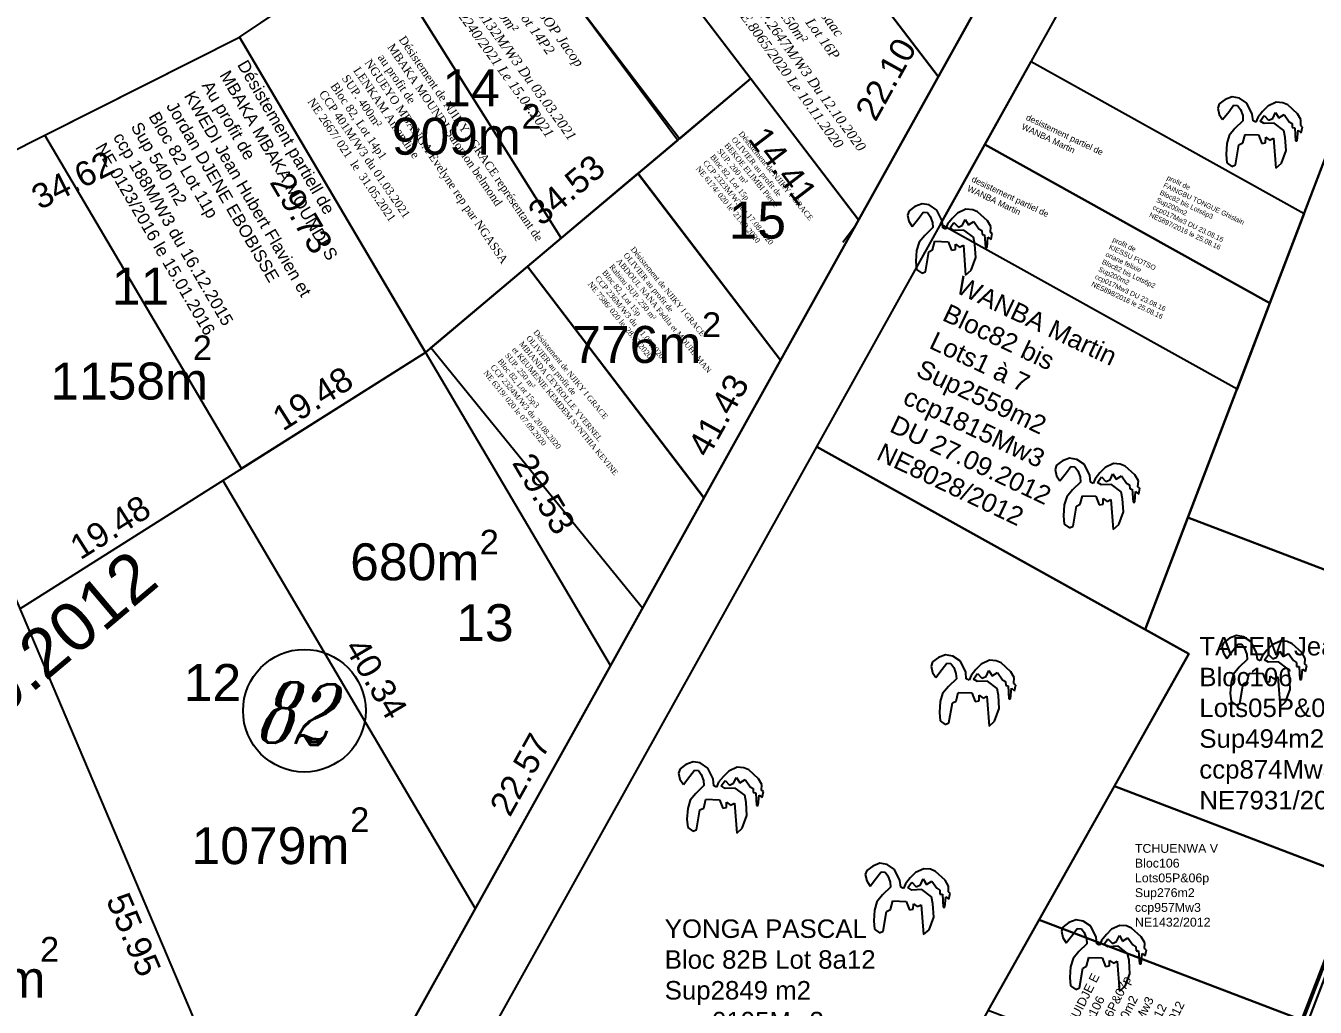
# Model space of a CAD drawing. Header units: millimetres. Extents: x 590121 to 927379, y 438565 to 1441738.
# Drawn here: x 925171.2 to 925275.9, y 1440587.4 to 1440667.1 of the extents above; entities that cross this region are included whole.
import ezdxf

# ---------------------------------------------------------------- set-up
doc = ezdxf.new("R2010")
doc.units = ezdxf.units.MM
doc.header["$LTSCALE"] = 10
for name, color, linetype in [('ECHANGEUR_PONT', 7, 'Continuous'), ('end maj 26 02 2021', 30, 'Continuous'), ('MAJ AVRIL 2021', 7, 'Continuous')]:
    doc.layers.add(name, color=color, linetype=linetype)
doc.styles.add('FONT2', font='romant.shx', dxfattribs={"width": 0.7, "oblique": 18, "height": 3})
doc.styles.get("Standard").update_dxf_attribs({"font": 'arial.ttf'})
doc.styles.add('Times 1.0', font='times.ttf', dxfattribs={"width": 0.99, "height": 1})

msp = doc.modelspace()

# ---------------------------------------------------------------- linework, layer by layer
at = {"color": 5, "flags": 128}
msp.add_lwpolyline([(925240.47, 1440682.18), (925249.53, 1440670.68), (925245.25, 1440662.99), (925234.35, 1440677.29)], close=True, dxfattribs=at)
at = {"layer": 'ECHANGEUR_PONT', "color": 150, "linetype": 'ByBlock', "lineweight": -3, "ltscale": 0.0014, "flags": 128}
msp.add_lwpolyline([(925199.68, 1440673.7), (925214.63, 1440649.86), (925203.63, 1440640.59), (925188.51, 1440666.2)], close=True, dxfattribs=at)
at = {"layer": 'end maj 26 02 2021', "color": 7, "linetype": 'ByBlock', "lineweight": 25}
for p, q in [((925156.86, 1440504.15), (925286.84, 1440737.72)), ((925286.84, 1440737.72), (925184.32, 1440553.49)), ((925328.59, 1440725.96), (925246.13, 1440509.93)), ((925214.27, 1440683.52), (925238.78, 1440651.37)), ((925218.64, 1440615.17), (925188.51, 1440666.2)), ((925203.63, 1440640.59), (925230.04, 1440662.83)), ((925268.55, 1440661.13), (925268.08, 1440660.77)), ((925269.13, 1440661.35), (925268.55, 1440661.13)), ((925269.72, 1440661.25), (925269.13, 1440661.35)), ((925270.33, 1440660.83), (925269.72, 1440661.25)), ((925272.69, 1440660.91), (925272.02, 1440660.59)), ((925273.24, 1440660.86), (925272.69, 1440660.91)), ((925268.08, 1440660.77), (925267.95, 1440660.43)), ((925267.95, 1440660.43), (925268.06, 1440659.92)), ((925268.06, 1440659.92), (925268.34, 1440659.5)), ((925268.34, 1440659.5), (925268.87, 1440660.17)), ((925268.87, 1440660.17), (925269.23, 1440660.66)), ((925269.23, 1440660.66), (925269.56, 1440660.64)), ((925269.56, 1440660.64), (925269.79, 1440660.32)), ((925269.79, 1440660.32), (925269.98, 1440659.82)), ((925269.98, 1440659.82), (925270, 1440659.41)), ((925270.76, 1440659.95), (925270.33, 1440660.83)), ((925270.82, 1440659.4), (925270.76, 1440659.95)), ((925271.59, 1440660.16), (925271.2, 1440659.68)), ((925271.4, 1440659.38), (925271.72, 1440659.82)), ((925272.02, 1440660.59), (925271.59, 1440660.16)), ((925271.72, 1440659.82), (925272.09, 1440659.45)), ((925272.42, 1440659.6), (925272.65, 1440660.07)), ((925272.65, 1440660.07), (925272.91, 1440659.63)), ((925272.91, 1440659.63), (925273.34, 1440659.9)), ((925273.64, 1440660.69), (925273.24, 1440660.86)), ((925273.34, 1440659.9), (925273.75, 1440659.31)), ((925274.43, 1440659.97), (925273.64, 1440660.69)), ((925274.71, 1440659.5), (925274.43, 1440659.97)), ((925269.35, 1440658.77), (925268.89, 1440658.22)), ((925270, 1440659.41), (925269.35, 1440658.77)), ((925271.04, 1440659.29), (925270.82, 1440659.4)), ((925271.2, 1440659.68), (925271.04, 1440659.29)), ((925271.72, 1440659.18), (925271.4, 1440659.38)), ((925272.54, 1440659.2), (925271.72, 1440659.18)), ((925272.09, 1440659.45), (925272.42, 1440659.6)), ((925273.32, 1440658.62), (925272.54, 1440659.2)), ((925273.75, 1440659.31), (925273.99, 1440659.17)), ((925273.99, 1440659.17), (925274.01, 1440658.85)), ((925274.01, 1440658.85), (925274.21, 1440658.83)), ((925274.21, 1440658.83), (925274.28, 1440657.78)), ((925274.69, 1440659.02), (925274.71, 1440659.5)), ((925274.84, 1440658.92), (925274.69, 1440659.02)), ((925274.74, 1440658.43), (925274.84, 1440658.92)), ((925268.89, 1440658.22), (925268.69, 1440657.55)), ((925269.99, 1440657.6), (925270.17, 1440658.3)), ((925270.17, 1440658.3), (925271.26, 1440658.26)), ((925271.26, 1440658.26), (925271.54, 1440657.57)), ((925271.84, 1440657.62), (925271.85, 1440658.06)), ((925271.85, 1440658.06), (925272.17, 1440657.83)), ((925272.17, 1440657.83), (925272.48, 1440657.99)), ((925272.48, 1440657.99), (925272.67, 1440655.56)), ((925273.43, 1440658.05), (925273.32, 1440658.62)), ((925273.5, 1440656.98), (925273.43, 1440658.05)), ((925274.28, 1440657.78), (925274.41, 1440657.78)), ((925274.41, 1440657.78), (925274.49, 1440658.63)), ((925274.49, 1440658.63), (925274.74, 1440658.43)), ((925268.69, 1440657.55), (925268.63, 1440656.67)), ((925268.63, 1440656.67), (925268.69, 1440656)), ((925269.41, 1440655.83), (925269.68, 1440657.44)), ((925269.68, 1440657.44), (925269.99, 1440657.6)), ((925271.54, 1440657.57), (925271.84, 1440657.62)), ((925273.12, 1440655.95), (925273.5, 1440656.98)), ((925268.69, 1440656), (925269.11, 1440655.7)), ((925269.11, 1440655.7), (925269.41, 1440655.83)), ((925272.67, 1440655.56), (925273.12, 1440655.95)), ((925243.95, 1440652.67), (925243.36, 1440652.45)), ((925244.53, 1440652.57), (925243.95, 1440652.67)), ((925245.15, 1440652.15), (925244.53, 1440652.57)), ((925242.89, 1440652.09), (925242.77, 1440651.75)), ((925242.77, 1440651.75), (925242.88, 1440651.24)), ((925243.36, 1440652.45), (925242.89, 1440652.09)), ((925243.15, 1440650.82), (925243.68, 1440651.49)), ((925243.68, 1440651.49), (925244.04, 1440651.98)), ((925244.04, 1440651.98), (925244.38, 1440651.96)), ((925244.38, 1440651.96), (925244.61, 1440651.64)), ((925244.61, 1440651.64), (925244.79, 1440651.14)), ((925245.58, 1440651.27), (925245.15, 1440652.15)), ((925246.4, 1440651.48), (925246.02, 1440651)), ((925246.83, 1440651.91), (925246.4, 1440651.48)), ((925247.5, 1440652.23), (925246.83, 1440651.91)), ((925248.06, 1440652.18), (925247.5, 1440652.23)), ((925248.45, 1440652.01), (925248.06, 1440652.18)), ((925249.25, 1440651.29), (925248.45, 1440652.01)), ((925157.59, 1440650.62), (925192.55, 1440568.28)), ((925238.45, 1440650.77), (925237.5, 1440649.53)), ((925242.88, 1440651.24), (925243.15, 1440650.82)), ((925244.82, 1440650.73), (925244.17, 1440650.09)), ((925244.79, 1440651.14), (925244.82, 1440650.73)), ((925245.63, 1440650.72), (925245.58, 1440651.27)), ((925245.85, 1440650.61), (925245.63, 1440650.72)), ((925246.02, 1440651), (925245.85, 1440650.61)), ((925246.22, 1440650.7), (925246.53, 1440651.14)), ((925246.53, 1440650.5), (925246.22, 1440650.7)), ((925246.53, 1440651.14), (925246.9, 1440650.77)), ((925247.35, 1440650.52), (925246.53, 1440650.5)), ((925246.9, 1440650.77), (925247.23, 1440650.92)), ((925247.23, 1440650.92), (925247.46, 1440651.39)), ((925248.13, 1440649.94), (925247.35, 1440650.52)), ((925247.46, 1440651.39), (925247.72, 1440650.95)), ((925247.72, 1440650.95), (925248.15, 1440651.22)), ((925248.15, 1440651.22), (925248.56, 1440650.63)), ((925248.56, 1440650.63), (925248.8, 1440650.49)), ((925248.8, 1440650.49), (925248.83, 1440650.17)), ((925249.52, 1440650.82), (925249.25, 1440651.29)), ((925249.5, 1440650.34), (925249.52, 1440650.82)), ((925243.7, 1440649.54), (925243.5, 1440648.87)), ((925244.17, 1440650.09), (925243.7, 1440649.54)), ((925244.8, 1440648.92), (925244.98, 1440649.62)), ((925244.98, 1440649.62), (925246.07, 1440649.58)), ((925246.07, 1440649.58), (925246.35, 1440648.89)), ((925246.66, 1440648.94), (925246.67, 1440649.38)), ((925246.67, 1440649.38), (925246.99, 1440649.15)), ((925248.24, 1440649.37), (925248.13, 1440649.94)), ((925248.31, 1440648.3), (925248.24, 1440649.37)), ((925248.83, 1440650.17), (925249.02, 1440650.15)), ((925249.02, 1440650.15), (925249.09, 1440649.1)), ((925249.22, 1440649.1), (925249.3, 1440649.95)), ((925249.3, 1440649.95), (925249.55, 1440649.75)), ((925249.65, 1440650.24), (925249.5, 1440650.34)), ((925249.55, 1440649.75), (925249.65, 1440650.24)), ((925243.5, 1440648.87), (925243.44, 1440647.99)), ((925244.22, 1440647.15), (925244.5, 1440648.76)), ((925244.5, 1440648.76), (925244.8, 1440648.92)), ((925246.35, 1440648.89), (925246.66, 1440648.94)), ((925246.99, 1440649.15), (925247.3, 1440649.31)), ((925247.3, 1440649.31), (925247.48, 1440646.88)), ((925247.93, 1440647.27), (925248.31, 1440648.3)), ((925249.09, 1440649.1), (925249.22, 1440649.1)), ((925243.44, 1440647.99), (925243.5, 1440647.32)), ((925243.5, 1440647.32), (925243.92, 1440647.02)), ((925247.48, 1440646.88), (925247.93, 1440647.27)), ((925243.92, 1440647.02), (925244.22, 1440647.15)), ((925170.68, 1440619.78), (925203.63, 1440640.59)), ((925255.35, 1440631.79), (925254.87, 1440631.43)), ((925255.93, 1440632.01), (925255.35, 1440631.79)), ((925256.52, 1440631.91), (925255.93, 1440632.01)), ((925257.13, 1440631.49), (925256.52, 1440631.91)), ((925259.49, 1440631.57), (925258.82, 1440631.25)), ((925260.04, 1440631.52), (925259.49, 1440631.57)), ((925254.87, 1440631.43), (925254.75, 1440631.09)), ((925254.75, 1440631.09), (925254.86, 1440630.58)), ((925254.86, 1440630.58), (925255.14, 1440630.16)), ((925255.14, 1440630.16), (925255.67, 1440630.83)), ((925255.67, 1440630.83), (925256.03, 1440631.32)), ((925256.03, 1440631.32), (925256.36, 1440631.3)), ((925256.36, 1440631.3), (925256.59, 1440630.98)), ((925256.59, 1440630.98), (925256.78, 1440630.48)), ((925257.56, 1440630.61), (925257.13, 1440631.49)), ((925257.62, 1440630.06), (925257.56, 1440630.61)), ((925258.39, 1440630.82), (925258, 1440630.34)), ((925258.82, 1440631.25), (925258.39, 1440630.82)), ((925259.21, 1440630.26), (925259.45, 1440630.73)), ((925259.45, 1440630.73), (925259.71, 1440630.29)), ((925259.71, 1440630.29), (925260.14, 1440630.56)), ((925260.44, 1440631.35), (925260.04, 1440631.52)), ((925260.14, 1440630.56), (925260.55, 1440629.97)), ((925261.23, 1440630.64), (925260.44, 1440631.35)), ((925261.51, 1440630.16), (925261.23, 1440630.64)), ((925187.16, 1440630.19), (925207.66, 1440595.45)), ((925256.8, 1440630.07), (925256.15, 1440629.44)), ((925256.78, 1440630.48), (925256.8, 1440630.07)), ((925257.84, 1440629.95), (925257.62, 1440630.06)), ((925258, 1440630.34), (925257.84, 1440629.95)), ((925258.2, 1440630.04), (925258.52, 1440630.48)), ((925258.52, 1440629.84), (925258.2, 1440630.04)), ((925258.52, 1440630.48), (925258.88, 1440630.11)), ((925259.34, 1440629.86), (925258.52, 1440629.84)), ((925258.88, 1440630.11), (925259.21, 1440630.26)), ((925260.12, 1440629.28), (925259.34, 1440629.86)), ((925260.55, 1440629.97), (925260.79, 1440629.83)), ((925260.79, 1440629.83), (925260.81, 1440629.51)), ((925260.81, 1440629.51), (925261.01, 1440629.49)), ((925261.01, 1440629.49), (925261.08, 1440628.44)), ((925261.48, 1440629.68), (925261.51, 1440630.16)), ((925261.64, 1440629.58), (925261.48, 1440629.68)), ((925261.54, 1440629.09), (925261.64, 1440629.58)), ((925255.69, 1440628.88), (925255.49, 1440628.21)), ((925256.15, 1440629.44), (925255.69, 1440628.88)), ((925256.79, 1440628.26), (925256.97, 1440628.96)), ((925256.97, 1440628.96), (925258.06, 1440628.92)), ((925258.06, 1440628.92), (925258.33, 1440628.23)), ((925258.64, 1440628.28), (925258.65, 1440628.72)), ((925258.65, 1440628.72), (925258.97, 1440628.49)), ((925258.97, 1440628.49), (925259.28, 1440628.65)), ((925259.28, 1440628.65), (925259.47, 1440626.22)), ((925260.23, 1440628.71), (925260.12, 1440629.28)), ((925260.29, 1440627.64), (925260.23, 1440628.71)), ((925261.08, 1440628.44), (925261.21, 1440628.44)), ((925261.21, 1440628.44), (925261.29, 1440629.29)), ((925261.29, 1440629.29), (925261.54, 1440629.09)), ((925255.49, 1440628.21), (925255.42, 1440627.33)), ((925256.21, 1440626.49), (925256.48, 1440628.1)), ((925256.48, 1440628.1), (925256.79, 1440628.26)), ((925258.33, 1440628.23), (925258.64, 1440628.28)), ((925259.92, 1440626.62), (925260.29, 1440627.64)), ((925255.42, 1440627.33), (925255.49, 1440626.66)), ((925255.49, 1440626.66), (925255.91, 1440626.36)), ((925255.91, 1440626.36), (925256.21, 1440626.49)), ((925259.47, 1440626.22), (925259.92, 1440626.62)), ((925268.42, 1440617.02), (925268.3, 1440616.68)), ((925268.9, 1440617.38), (925268.42, 1440617.02)), ((925269.48, 1440617.6), (925268.9, 1440617.38)), ((925269.22, 1440616.42), (925269.58, 1440616.91)), ((925270.06, 1440617.5), (925269.48, 1440617.6)), ((925269.58, 1440616.91), (925269.91, 1440616.89)), ((925269.91, 1440616.89), (925270.14, 1440616.57)), ((925270.68, 1440617.09), (925270.06, 1440617.5)), ((925271.11, 1440616.2), (925270.68, 1440617.09)), ((925273.04, 1440617.16), (925272.37, 1440616.84)), ((925273.59, 1440617.11), (925273.04, 1440617.16)), ((925273.99, 1440616.94), (925273.59, 1440617.11)), ((925274.78, 1440616.23), (925273.99, 1440616.94)), ((925245.86, 1440616.04), (925245.27, 1440615.82)), ((925246.44, 1440615.94), (925245.86, 1440616.04)), ((925247.06, 1440615.52), (925246.44, 1440615.94)), ((925268.3, 1440616.68), (925268.41, 1440616.17)), ((925268.41, 1440616.17), (925268.69, 1440615.75)), ((925268.69, 1440615.75), (925269.22, 1440616.42)), ((925270.14, 1440616.57), (925270.33, 1440616.07)), ((925270.33, 1440616.07), (925270.35, 1440615.66)), ((925271.17, 1440615.65), (925271.11, 1440616.2)), ((925271.55, 1440615.93), (925271.39, 1440615.54)), ((925271.94, 1440616.41), (925271.55, 1440615.93)), ((925271.75, 1440615.63), (925272.07, 1440616.07)), ((925272.37, 1440616.84), (925271.94, 1440616.41)), ((925272.07, 1440616.07), (925272.43, 1440615.7)), ((925272.43, 1440615.7), (925272.76, 1440615.85)), ((925272.76, 1440615.85), (925273, 1440616.33)), ((925273, 1440616.33), (925273.26, 1440615.89)), ((925273.26, 1440615.89), (925273.69, 1440616.15)), ((925273.69, 1440616.15), (925274.1, 1440615.57)), ((925275.06, 1440615.75), (925274.78, 1440616.23)), ((925244.8, 1440615.46), (925244.68, 1440615.12)), ((925244.68, 1440615.12), (925244.79, 1440614.61)), ((925245.27, 1440615.82), (925244.8, 1440615.46)), ((925245.06, 1440614.19), (925245.59, 1440614.86)), ((925245.59, 1440614.86), (925245.96, 1440615.35)), ((925245.96, 1440615.35), (925246.29, 1440615.33)), ((925246.29, 1440615.33), (925246.52, 1440615.01)), ((925246.52, 1440615.01), (925246.7, 1440614.51)), ((925247.49, 1440614.64), (925247.06, 1440615.52)), ((925248.31, 1440614.85), (925247.93, 1440614.37)), ((925248.74, 1440615.28), (925248.31, 1440614.85)), ((925249.42, 1440615.6), (925248.74, 1440615.28)), ((925249.97, 1440615.55), (925249.42, 1440615.6)), ((925250.36, 1440615.38), (925249.97, 1440615.55)), ((925251.16, 1440614.66), (925250.36, 1440615.38)), ((925269.7, 1440615.03), (925269.24, 1440614.48)), ((925270.35, 1440615.66), (925269.7, 1440615.03)), ((925271.39, 1440615.54), (925271.17, 1440615.65)), ((925272.07, 1440615.43), (925271.75, 1440615.63)), ((925272.89, 1440615.46), (925272.07, 1440615.43)), ((925273.67, 1440614.87), (925272.89, 1440615.46)), ((925273.78, 1440614.3), (925273.67, 1440614.87)), ((925274.1, 1440615.57), (925274.34, 1440615.42)), ((925274.34, 1440615.42), (925274.36, 1440615.1)), ((925274.36, 1440615.1), (925274.56, 1440615.08)), ((925274.56, 1440615.08), (925274.63, 1440614.03)), ((925274.76, 1440614.03), (925274.84, 1440614.88)), ((925274.84, 1440614.88), (925275.09, 1440614.68)), ((925275.03, 1440615.27), (925275.06, 1440615.75)), ((925275.19, 1440615.17), (925275.03, 1440615.27)), ((925275.09, 1440614.68), (925275.19, 1440615.17)), ((925244.79, 1440614.61), (925245.06, 1440614.19)), ((925246.73, 1440614.1), (925246.08, 1440613.46)), ((925246.7, 1440614.51), (925246.73, 1440614.1)), ((925247.54, 1440614.09), (925247.49, 1440614.64)), ((925247.76, 1440613.98), (925247.54, 1440614.09)), ((925247.93, 1440614.37), (925247.76, 1440613.98)), ((925248.13, 1440614.07), (925248.45, 1440614.51)), ((925248.45, 1440613.87), (925248.13, 1440614.07)), ((925248.45, 1440614.51), (925248.81, 1440614.14)), ((925249.26, 1440613.89), (925248.45, 1440613.87)), ((925248.81, 1440614.14), (925249.14, 1440614.29)), ((925249.14, 1440614.29), (925249.37, 1440614.76)), ((925250.04, 1440613.31), (925249.26, 1440613.89)), ((925249.37, 1440614.76), (925249.64, 1440614.32)), ((925249.64, 1440614.32), (925250.07, 1440614.59)), ((925250.07, 1440614.59), (925250.47, 1440614)), ((925250.47, 1440614), (925250.72, 1440613.86)), ((925250.72, 1440613.86), (925250.74, 1440613.54)), ((925251.43, 1440614.19), (925251.16, 1440614.66)), ((925251.41, 1440613.71), (925251.43, 1440614.19)), ((925269.04, 1440613.8), (925268.97, 1440612.92)), ((925269.24, 1440614.48), (925269.04, 1440613.8)), ((925270.03, 1440613.69), (925270.34, 1440613.85)), ((925270.34, 1440613.85), (925270.52, 1440614.55)), ((925270.52, 1440614.55), (925271.61, 1440614.51)), ((925271.61, 1440614.51), (925271.88, 1440613.83)), ((925271.88, 1440613.83), (925272.19, 1440613.87)), ((925272.19, 1440613.87), (925272.2, 1440614.31)), ((925272.2, 1440614.31), (925272.52, 1440614.08)), ((925272.52, 1440614.08), (925272.83, 1440614.24)), ((925272.83, 1440614.24), (925273.02, 1440611.81)), ((925273.84, 1440613.23), (925273.78, 1440614.3)), ((925274.63, 1440614.03), (925274.76, 1440614.03)), ((925245.61, 1440612.91), (925245.42, 1440612.24)), ((925246.08, 1440613.46), (925245.61, 1440612.91)), ((925246.72, 1440612.28), (925246.89, 1440612.99)), ((925246.89, 1440612.99), (925247.98, 1440612.95)), ((925247.98, 1440612.95), (925248.26, 1440612.26)), ((925248.57, 1440612.31), (925248.58, 1440612.75)), ((925248.58, 1440612.75), (925248.9, 1440612.52)), ((925250.15, 1440612.74), (925250.04, 1440613.31)), ((925250.22, 1440611.67), (925250.15, 1440612.74)), ((925250.74, 1440613.54), (925250.94, 1440613.52)), ((925250.94, 1440613.52), (925251, 1440612.47)), ((925251.13, 1440612.47), (925251.21, 1440613.32)), ((925251.21, 1440613.32), (925251.46, 1440613.12)), ((925251.56, 1440613.61), (925251.41, 1440613.71)), ((925251.46, 1440613.12), (925251.56, 1440613.61)), ((925268.97, 1440612.92), (925269.04, 1440612.25)), ((925269.76, 1440612.08), (925270.03, 1440613.69)), ((925273.47, 1440612.21), (925273.84, 1440613.23)), ((925245.42, 1440612.24), (925245.35, 1440611.36)), ((925246.13, 1440610.52), (925246.41, 1440612.13)), ((925246.41, 1440612.13), (925246.72, 1440612.28)), ((925248.26, 1440612.26), (925248.57, 1440612.31)), ((925248.9, 1440612.52), (925249.21, 1440612.68)), ((925249.21, 1440612.68), (925249.39, 1440610.25)), ((925249.84, 1440610.64), (925250.22, 1440611.67)), ((925251, 1440612.47), (925251.13, 1440612.47)), ((925269.04, 1440612.25), (925269.46, 1440611.95)), ((925269.46, 1440611.95), (925269.76, 1440612.08)), ((925273.02, 1440611.81), (925273.47, 1440612.21)), ((925245.35, 1440611.36), (925245.42, 1440610.69)), ((925245.42, 1440610.69), (925245.83, 1440610.39)), ((925249.39, 1440610.25), (925249.84, 1440610.64)), ((925245.83, 1440610.39), (925246.13, 1440610.52)), ((925224.3, 1440606.78), (925224.18, 1440606.44)), ((925224.18, 1440606.44), (925224.29, 1440605.93)), ((925224.77, 1440607.14), (925224.3, 1440606.78)), ((925225.36, 1440607.36), (925224.77, 1440607.14)), ((925225.09, 1440606.18), (925225.46, 1440606.67)), ((925225.94, 1440607.26), (925225.36, 1440607.36)), ((925225.46, 1440606.67), (925225.79, 1440606.64)), ((925225.79, 1440606.64), (925226.02, 1440606.33)), ((925226.56, 1440606.84), (925225.94, 1440607.26)), ((925226.99, 1440605.96), (925226.56, 1440606.84)), ((925228.25, 1440606.6), (925227.82, 1440606.17)), ((925228.92, 1440606.92), (925228.25, 1440606.6)), ((925229.47, 1440606.87), (925228.92, 1440606.92)), ((925229.87, 1440606.7), (925229.47, 1440606.87)), ((925230.66, 1440605.98), (925229.87, 1440606.7)), ((925224.29, 1440605.93), (925224.57, 1440605.51)), ((925224.57, 1440605.51), (925225.09, 1440606.18)), ((925226.23, 1440605.42), (925225.58, 1440604.78)), ((925226.02, 1440606.33), (925226.21, 1440605.83)), ((925226.21, 1440605.83), (925226.23, 1440605.42)), ((925227.04, 1440605.41), (925226.99, 1440605.96)), ((925227.26, 1440605.3), (925227.04, 1440605.41)), ((925227.43, 1440605.69), (925227.26, 1440605.3)), ((925227.82, 1440606.17), (925227.43, 1440605.69)), ((925227.63, 1440605.39), (925227.95, 1440605.83)), ((925227.95, 1440605.19), (925227.63, 1440605.39)), ((925227.95, 1440605.83), (925228.31, 1440605.46)), ((925228.31, 1440605.46), (925228.64, 1440605.61)), ((925228.64, 1440605.61), (925228.87, 1440606.08)), ((925228.87, 1440606.08), (925229.14, 1440605.64)), ((925229.14, 1440605.64), (925229.57, 1440605.91)), ((925229.57, 1440605.91), (925229.98, 1440605.32)), ((925230.93, 1440605.51), (925230.66, 1440605.98)), ((925230.91, 1440605.03), (925230.93, 1440605.51)), ((925225.58, 1440604.78), (925225.12, 1440604.23)), ((925228.76, 1440605.21), (925227.95, 1440605.19)), ((925229.55, 1440604.63), (925228.76, 1440605.21)), ((925229.66, 1440604.06), (925229.55, 1440604.63)), ((925229.98, 1440605.32), (925230.22, 1440605.18)), ((925230.22, 1440605.18), (925230.24, 1440604.86)), ((925230.24, 1440604.86), (925230.44, 1440604.84)), ((925230.44, 1440604.84), (925230.5, 1440603.79)), ((925230.64, 1440603.79), (925230.71, 1440604.64)), ((925230.71, 1440604.64), (925230.97, 1440604.44)), ((925231.07, 1440604.93), (925230.91, 1440605.03)), ((925230.97, 1440604.44), (925231.07, 1440604.93)), ((925224.92, 1440603.56), (925224.85, 1440602.68)), ((925225.12, 1440604.23), (925224.92, 1440603.56)), ((925225.63, 1440601.84), (925225.91, 1440603.45)), ((925225.91, 1440603.45), (925226.22, 1440603.6)), ((925226.22, 1440603.6), (925226.39, 1440604.31)), ((925226.39, 1440604.31), (925227.49, 1440604.27)), ((925227.49, 1440604.27), (925227.76, 1440603.58)), ((925227.76, 1440603.58), (925228.07, 1440603.63)), ((925228.07, 1440603.63), (925228.08, 1440604.07)), ((925228.08, 1440604.07), (925228.4, 1440603.84)), ((925228.4, 1440603.84), (925228.71, 1440604)), ((925228.71, 1440604), (925228.9, 1440601.57)), ((925229.72, 1440602.99), (925229.66, 1440604.06)), ((925230.5, 1440603.79), (925230.64, 1440603.79)), ((925224.85, 1440602.68), (925224.92, 1440602.01)), ((925229.35, 1440601.96), (925229.72, 1440602.99)), ((925224.92, 1440602.01), (925225.34, 1440601.71)), ((925225.34, 1440601.71), (925225.63, 1440601.84)), ((925228.9, 1440601.57), (925229.35, 1440601.96)), ((925240.52, 1440599.11), (925239.94, 1440598.89)), ((925241.11, 1440599.01), (925240.52, 1440599.11)), ((925239.46, 1440598.53), (925239.34, 1440598.19)), ((925239.34, 1440598.19), (925239.45, 1440597.68)), ((925239.94, 1440598.89), (925239.46, 1440598.53)), ((925240.26, 1440597.93), (925240.62, 1440598.42)), ((925240.62, 1440598.42), (925240.95, 1440598.4)), ((925240.95, 1440598.4), (925241.18, 1440598.08)), ((925241.72, 1440598.6), (925241.11, 1440599.01)), ((925241.18, 1440598.08), (925241.37, 1440597.58)), ((925242.15, 1440597.71), (925241.72, 1440598.6)), ((925243.41, 1440598.35), (925242.98, 1440597.92)), ((925244.08, 1440598.67), (925243.41, 1440598.35)), ((925244.63, 1440598.62), (925244.08, 1440598.67)), ((925245.03, 1440598.45), (925244.63, 1440598.62)), ((925245.82, 1440597.74), (925245.03, 1440598.45)), ((925239.45, 1440597.68), (925239.73, 1440597.26)), ((925239.73, 1440597.26), (925240.26, 1440597.93)), ((925241.39, 1440597.17), (925240.74, 1440596.54)), ((925241.37, 1440597.58), (925241.39, 1440597.17)), ((925242.21, 1440597.16), (925242.15, 1440597.71)), ((925242.43, 1440597.05), (925242.21, 1440597.16)), ((925242.59, 1440597.44), (925242.43, 1440597.05)), ((925242.98, 1440597.92), (925242.59, 1440597.44)), ((925242.79, 1440597.14), (925243.11, 1440597.58)), ((925243.11, 1440596.94), (925242.79, 1440597.14)), ((925243.11, 1440597.58), (925243.48, 1440597.21)), ((925243.48, 1440597.21), (925243.81, 1440597.36)), ((925243.81, 1440597.36), (925244.04, 1440597.84)), ((925244.04, 1440597.84), (925244.3, 1440597.39)), ((925244.3, 1440597.39), (925244.73, 1440597.66)), ((925244.73, 1440597.66), (925245.14, 1440597.08)), ((925245.14, 1440597.08), (925245.38, 1440596.93)), ((925246.1, 1440597.26), (925245.82, 1440597.74)), ((925246.08, 1440596.78), (925246.1, 1440597.26)), ((925240.28, 1440595.98), (925240.08, 1440595.31)), ((925240.74, 1440596.54), (925240.28, 1440595.98)), ((925241.38, 1440595.36), (925241.56, 1440596.06)), ((925241.56, 1440596.06), (925242.65, 1440596.02)), ((925242.65, 1440596.02), (925242.92, 1440595.34)), ((925243.93, 1440596.97), (925243.11, 1440596.94)), ((925244.71, 1440596.38), (925243.93, 1440596.97)), ((925244.82, 1440595.81), (925244.71, 1440596.38)), ((925245.38, 1440596.93), (925245.4, 1440596.61)), ((925245.4, 1440596.61), (925245.6, 1440596.59)), ((925245.6, 1440596.59), (925245.67, 1440595.54)), ((925245.8, 1440595.54), (925245.88, 1440596.39)), ((925245.88, 1440596.39), (925246.13, 1440596.19)), ((925246.23, 1440596.68), (925246.08, 1440596.78)), ((925246.13, 1440596.19), (925246.23, 1440596.68)), ((925240.08, 1440595.31), (925240.02, 1440594.43)), ((925240.8, 1440593.59), (925241.07, 1440595.2)), ((925241.07, 1440595.2), (925241.38, 1440595.36)), ((925242.92, 1440595.34), (925243.23, 1440595.38)), ((925243.23, 1440595.38), (925243.24, 1440595.82)), ((925243.24, 1440595.82), (925243.56, 1440595.59)), ((925243.56, 1440595.59), (925243.87, 1440595.75)), ((925243.87, 1440595.75), (925244.06, 1440593.32)), ((925244.89, 1440594.74), (925244.82, 1440595.81)), ((925245.67, 1440595.54), (925245.8, 1440595.54)), ((925240.02, 1440594.43), (925240.08, 1440593.76)), ((925244.51, 1440593.72), (925244.89, 1440594.74)), ((925255.39, 1440593.93), (925255.27, 1440593.59)), ((925255.87, 1440594.29), (925255.39, 1440593.93)), ((925256.45, 1440594.51), (925255.87, 1440594.29)), ((925257.04, 1440594.41), (925256.45, 1440594.51)), ((925257.65, 1440594), (925257.04, 1440594.41)), ((925258.08, 1440593.12), (925257.65, 1440594)), ((925260.01, 1440594.07), (925259.34, 1440593.75)), ((925260.56, 1440594.02), (925260.01, 1440594.07)), ((925260.96, 1440593.85), (925260.56, 1440594.02)), ((925261.75, 1440593.14), (925260.96, 1440593.85)), ((925240.08, 1440593.76), (925240.5, 1440593.46)), ((925240.5, 1440593.46), (925240.8, 1440593.59)), ((925244.06, 1440593.32), (925244.51, 1440593.72)), ((925255.27, 1440593.59), (925255.38, 1440593.08)), ((925255.38, 1440593.08), (925255.66, 1440592.66)), ((925255.66, 1440592.66), (925256.19, 1440593.34)), ((925256.19, 1440593.34), (925256.55, 1440593.82)), ((925256.55, 1440593.82), (925256.88, 1440593.8)), ((925256.88, 1440593.8), (925257.11, 1440593.48)), ((925257.11, 1440593.48), (925257.3, 1440592.98)), ((925257.3, 1440592.98), (925257.32, 1440592.58)), ((925258.14, 1440592.56), (925258.08, 1440593.12)), ((925258.52, 1440592.84), (925258.36, 1440592.45)), ((925258.91, 1440593.32), (925258.52, 1440592.84)), ((925258.72, 1440592.54), (925259.04, 1440592.98)), ((925259.34, 1440593.75), (925258.91, 1440593.32)), ((925259.04, 1440592.98), (925259.41, 1440592.61)), ((925259.74, 1440592.76), (925259.97, 1440593.24)), ((925259.97, 1440593.24), (925260.23, 1440592.8)), ((925260.23, 1440592.8), (925260.66, 1440593.06)), ((925260.66, 1440593.06), (925261.07, 1440592.48)), ((925262.03, 1440592.66), (925261.75, 1440593.14)), ((925256.67, 1440591.94), (925256.21, 1440591.39)), ((925257.32, 1440592.58), (925256.67, 1440591.94)), ((925258.36, 1440592.45), (925258.14, 1440592.56)), ((925259.04, 1440592.34), (925258.72, 1440592.54)), ((925259.86, 1440592.37), (925259.04, 1440592.34)), ((925259.41, 1440592.61), (925259.74, 1440592.76)), ((925260.64, 1440591.78), (925259.86, 1440592.37)), ((925260.75, 1440591.21), (925260.64, 1440591.78)), ((925261.07, 1440592.48), (925261.31, 1440592.33)), ((925261.31, 1440592.33), (925261.33, 1440592.01)), ((925261.33, 1440592.01), (925261.53, 1440591.99)), ((925261.53, 1440591.99), (925261.6, 1440590.95)), ((925261.73, 1440590.95), (925261.81, 1440591.79)), ((925261.81, 1440591.79), (925262.06, 1440591.6)), ((925262.01, 1440592.18), (925262.03, 1440592.66)), ((925262.16, 1440592.08), (925262.01, 1440592.18)), ((925262.06, 1440591.6), (925262.16, 1440592.08)), ((925256.01, 1440590.71), (925255.95, 1440589.83)), ((925256.21, 1440591.39), (925256.01, 1440590.71)), ((925257, 1440590.6), (925257.31, 1440590.76)), ((925257.31, 1440590.76), (925257.49, 1440591.46)), ((925257.49, 1440591.46), (925258.58, 1440591.42)), ((925258.58, 1440591.42), (925258.85, 1440590.74)), ((925258.85, 1440590.74), (925259.16, 1440590.78)), ((925259.16, 1440590.78), (925259.17, 1440591.22)), ((925259.17, 1440591.22), (925259.49, 1440590.99)), ((925259.49, 1440590.99), (925259.8, 1440591.15)), ((925259.8, 1440591.15), (925259.99, 1440588.72)), ((925260.82, 1440590.14), (925260.75, 1440591.21)), ((925261.6, 1440590.95), (925261.73, 1440590.95)), ((925255.95, 1440589.83), (925256.01, 1440589.16)), ((925256.73, 1440589), (925257, 1440590.6)), ((925260.44, 1440589.12), (925260.82, 1440590.14)), ((925256.01, 1440589.16), (925256.43, 1440588.86)), ((925256.43, 1440588.86), (925256.73, 1440589)), ((925259.99, 1440588.72), (925260.44, 1440589.12))]:
    msp.add_line(p, q, dxfattribs=at)
at = {"layer": 'end maj 26 02 2021', "color": 3, "linetype": 'ByBlock'}
for p, q in [((925328.59, 1440725.96), (925245.34, 1440509.87)), ((925256.69, 1440539.33), (925328.59, 1440725.96))]:
    msp.add_line(p, q, dxfattribs=at)
at = {"layer": 'end maj 26 02 2021', "color": 6, "linetype": 'ByBlock', "lineweight": 50, "ltscale": 0.0014, "flags": 128}
msp.add_lwpolyline([(925665.03, 1438955.68), (925698.18, 1439212.92), (925694.66, 1439547.94), (925626.23, 1439723.85), (925403.41, 1439860.67), (925179.09, 1440337.89), (925328.59, 1440725.96), (925461.94, 1440945.14), (925426.23, 1441284.92), (925217.44, 1441724.31), (925558.88, 1441566.24), (925795.78, 1441474.51), (926028.41, 1441432.43), (926345.65, 1441436.32), (926526.96, 1441473.37)], dxfattribs=at)
at = {"layer": 'end maj 26 02 2021', "linetype": 'ByBlock', "ltscale": 0.0014, "flags": 128}
for points in [[(925271.37, 1440743.36), (925277.94, 1440744.55), (925286.84, 1440737.72), (925184.32, 1440553.49), (925111.81, 1440557.64), (925086.93, 1440559.06), (925062.57, 1440565.52), (925036.93, 1440593.09), (925030.05, 1440614.84), (925029.56, 1440620.09), (925034, 1440625.65), (925096.64, 1440633.09), (925122.13, 1440638.49), (925157.59, 1440650.62), (925188.51, 1440666.2), (925214.27, 1440683.52), (925223.86, 1440691.18), (925229.52, 1440696.06), (925236.26, 1440702.27), (925242.22, 1440708.12), (925246.69, 1440712.77), (925254.32, 1440721.38), (925260.14, 1440728.43)], [(925280.24, 1440665.71), (925302.15, 1440657.35), (925287.66, 1440618.75), (925265.54, 1440627.2)], [(925235.4, 1440632.94), (925265.62, 1440616.12), (925228.91, 1440550.94), (925194.96, 1440552.88), (925192.92, 1440556.6)], [(925265.54, 1440627.19), (925287.66, 1440618.75), (925279.64, 1440597.72), (925259.57, 1440605.38), (925265.62, 1440616.12), (925262.07, 1440618.1)], [(925259.57, 1440605.38), (925279.64, 1440597.72), (925275.24, 1440586.2), (925253.45, 1440594.52)]]:
    msp.add_lwpolyline(points, close=True, dxfattribs=at)
at = {"layer": 'end maj 26 02 2021', "linetype": 'ByBlock', "lineweight": -3, "ltscale": 0.0014, "flags": 128}
msp.add_lwpolyline([(925294.32, 1440732.68), (925303.52, 1440726.47), (925302.99, 1440725.32), (925262.07, 1440618.1), (925235.4, 1440632.94), (925290.37, 1440731.73)], close=True, dxfattribs=at)
at = {"layer": 'end maj 26 02 2021', "linetype": 'ByBlock', "ltscale": 0.0014, "flags": 128}
for points in [[(925096.64, 1440633.09), (925122.13, 1440638.49), (925157.59, 1440650.62), (925188.51, 1440666.2), (925214.27, 1440683.52), (925223.86, 1440691.18), (925229.52, 1440696.06)], [(925253.45, 1440594.52), (925275.24, 1440586.2), (925272.26, 1440578.4), (925249.31, 1440587.16), (925253.45, 1440594.52)]]:
    msp.add_lwpolyline(points, dxfattribs=at)
at = {"layer": 'end maj 26 02 2021', "color": 150}
msp.add_lwpolyline([(925214.27, 1440683.51), (925230.04, 1440662.83), (925224.25, 1440657.95), (925207.98, 1440679.28)], close=True, dxfattribs=at)
at = {"layer": 'end maj 26 02 2021', "color": 150, "linetype": 'ByBlock', "lineweight": -3, "ltscale": 0.0014, "flags": 128}
for points in [[(925234.35, 1440677.29), (925245.25, 1440663), (925238.78, 1440651.37), (925224.82, 1440669.67)], [(925188.51, 1440666.2), (925203.63, 1440640.59), (925188.69, 1440631.16), (925172.71, 1440658.24)], [(925252.8, 1440664.22), (925274.96, 1440651.88), (925272.18, 1440644.6), (925249.05, 1440657.47)], [(925230.04, 1440662.83), (925238.78, 1440651.37), (925232.44, 1440639.97), (925220.89, 1440655.12)], [(925249.05, 1440657.47), (925272.18, 1440644.6), (925269.52, 1440637.61), (925245.45, 1440651)], [(925220.88, 1440655.12), (925232.44, 1440639.97), (925226.22, 1440628.8), (925211.91, 1440647.56)], [(925211.91, 1440647.56), (925226.22, 1440628.79), (925221.24, 1440619.84), (925204.07, 1440640.97)]]:
    msp.add_lwpolyline(points, close=True, dxfattribs=at)
at = {"layer": 'end maj 26 02 2021', "color": 3, "linetype": 'ByBlock', "lineweight": -3, "ltscale": 0.0014, "flags": 128}
msp.add_lwpolyline([(925280.24, 1440665.71), (925302.15, 1440657.35), (925287.66, 1440618.75), (925265.54, 1440627.19)], close=True, dxfattribs=at)
at = {"layer": 'end maj 26 02 2021', "color": 7, "linetype": 'ByBlock', "lineweight": 25}
msp.add_circle((925193.79, 1440611.5), 4.98, dxfattribs=at)
at = {"layer": 'MAJ AVRIL 2021', "color": 150, "linetype": 'ByBlock', "lineweight": -3, "ltscale": 0.0014, "flags": 128}
msp.add_lwpolyline([(925208.11, 1440679.37), (925224.11, 1440657.83), (925214.63, 1440649.86), (925199.68, 1440673.7)], close=True, dxfattribs=at)

# ---------------------------------------------------------------- texts
at = {"layer": 'end maj 26 02 2021', "color": 7, "linetype": 'ByBlock', "lineweight": 25}
for s, height, p in [('14', 3, (925204.99, 1440660.57)), ('2', 2, (925211.42, 1440658.76)), ('909m', 3, (925200.89, 1440656.65)), ('15', 3, (925228.24, 1440649.84)), ('11', 3, (925178.16, 1440644.48)), ('2', 2, (925226.08, 1440641.85)), ('776m', 3, (925215.55, 1440639.74)), ('2', 2, (925184.73, 1440639.97)), ('1158m', 3, (925173.16, 1440636.77)), ('2', 2, (925208.03, 1440624.19)), ('680m', 3, (925197.51, 1440622.09)), ('13', 3, (925206.12, 1440617.15)), ('12', 3, (925184, 1440612.29)), ('2', 2, (925197.51, 1440601.65)), ('1079m', 3, (925184.63, 1440599.04)), ('2', 2, (925172.33, 1440591.13)), ('1602m', 3, (925159.96, 1440588.2))]:
    msp.add_text(s, height=height, dxfattribs=at).set_placement(p)
at = {"layer": 'end maj 26 02 2021', "linetype": 'ByBlock', "ltscale": 0.0014}
msp.add_text('CCP1815W3 DU 27.09.2012', height=3.9552, rotation=40.117, dxfattribs=at).set_placement((925127.91, 1440576.05))
at = {"layer": 'end maj 26 02 2021', "color": 7, "linetype": 'ByBlock', "style": 'FONT2', "oblique": 18, "width": 0.7}
msp.add_text('82', height=5, rotation=357, dxfattribs=at).set_placement((925189.62, 1440608.98))
at = {"layer": 'end maj 26 02 2021', "color": 150, "linetype": 'ByBlock', "lineweight": -3, "ltscale": 0.0014, "attachment_point": 1, "style": 'Times 1.0'}
for s, insert, char_height, width, rotation in [('{\\fTimes New Roman|b0|i1|c0|p18;\\C7;DEFFO Isaac\\PBloc 82  Lot 16P\\PSUP.250m²\\PCCP.2647M/W3 Du 12.10.2020\\PNE.8065/2020 Le 10.11.2020}', (925233.65, 1440672.11), 0.8, 26.197, 305.9643), ('{\\C1;Désistement de NJIKY I GRACE représentant de \\PMBAKA MOUNDI Salomon belmond \\P au profit de\\P\\C256;NGUEYO MBANGA Evelyne rep par NGASSA LENKAM Amandine \\P\\fTimes New Roman|b0|i0|c186|p18;SUP. \\fTimes New Roman|b0|i0|c0|p18;400\\fTimes New Roman|b0|i0|c186|p18;m²\\PBloc 82, Lot 1\\fTimes New Roman|b0|i0|c0|p18;4\\fTimes New Roman|b0|i0|c186|p18;p\\fTimes New Roman|b0|i0|c0|p18;1\\fTimes New Roman|b0|i0|c186|p18;\\PCCP \\fTimes New Roman|b0|i0|c0|p18;401\\fTimes New Roman|b0|i0|c186|p18;M/W3 du \\fTimes New Roman|b0|i0|c0|p18;01.03.2021\\P\\fTimes New Roman|b0|i0|c186|p18;NE \\fTimes New Roman|b0|i0|c0|p18;2667\\fTimes New Roman|b0|i0|c186|p18;/ 02\\fTimes New Roman|b0|i0|c0|p18;1 \\fTimes New Roman|b0|i0|c186|p18; le \\fTimes New Roman|b0|i0|c0|p18; 31.05.2021}', (925201.98, 1440666.39), 0.672, 23.0274, 304.2963), ('{\\fTimes New Roman|b0|i0|c186|p18;\\C1;Désistement de NJIKY I GRACE\\POLIVIER au profit de\\P\\fTimes New Roman|b0|i0|c0|p18;\\C256;BEKOE ELIMBI Pierre \\fTimes New Roman|b0|i0|c186|p18;\\PSUP. 2\\fTimes New Roman|b0|i0|c0|p18;0\\fTimes New Roman|b0|i0|c186|p18;0 m²\\PBloc 82, Lot 15p\\PCCP \\fTimes New Roman|b0|i0|c0|p18;2323\\fTimes New Roman|b0|i0|c186|p18;M/W3 du \\fTimes New Roman|b0|i0|c0|p18;17.08.2020\\fTimes New Roman|b0|i0|c186|p18;\\PNE \\fTimes New Roman|b0|i0|c0|p18;6174\\fTimes New Roman|b0|i0|c186|p18;/ 020 le \\fTimes New Roman|b0|i0|c0|p18; 21.09.2020}', (925229.37, 1440658.62), 0.448, 15.3516, 309.1862), ('{\\fTimes New Roman|b0|i0|c186|p18;\\C1;Désistement de NJIKY I GRACE\\POLIVIER au profit de\\P\\fTimes New Roman|b0|i0|c0|p18;\\C256;ABDOUL NANA Fadila et MOUHAMAN \\PRabiou \\fTimes New Roman|b0|i0|c186|p18;SUP. \\fTimes New Roman|b0|i0|c0|p18;250\\fTimes New Roman|b0|i0|c186|p18; m²\\PBloc 82, Lot 15p\\PCCP \\fTimes New Roman|b0|i0|c0|p18;236\\fTimes New Roman|b0|i0|c186|p18;M/W3 du \\fTimes New Roman|b0|i0|c0|p18; 01.09.2020\\fTimes New Roman|b0|i0|c186|p18;\\PNE \\fTimes New Roman|b0|i0|c0|p18;7586\\fTimes New Roman|b0|i0|c186|p18;/ 020 le \\fTimes New Roman|b0|i0|c0|p18; 28.12.2020}', (925220.6, 1440649.23), 0.448, 15.3516, 309.1862), ('{\\C1;Désistement de NJIKY I GRACE\\POLIVIER au profit de\\P\\fTimes New Roman|b0|i0|c186|p18;\\C256;MBIANDA CEYROLLE YVERNEL \\Pet KEUMENIE KEMDEM SYNTHIA KEVINE\\PSUP. 250 m²\\PBloc 82, Lot 15p3\\PCCP 2324M/W3 du 20.08.2020\\PNE 6319/ 020 le 07.09.2020}', (925212.7, 1440642.5), 0.448, 15.3516, 309.1862)]:
    msp.add_mtext(s, dxfattribs=dict(at, insert=insert, char_height=char_height, width=width, rotation=rotation))
at = {"layer": 'end maj 26 02 2021', "color": 7, "linetype": 'ByBlock', "lineweight": 25, "char_height": 2, "attachment_point": 5}
for s, insert, rotation in [('\\A1;22.10', (925241.01, 1440662.78), 60.9056), ('\\A1;14.41', (925232.66, 1440655.76), 307.3222), ('\\A1;34.62', (925174.98, 1440654.59), 26.7474), ('\\A1;34.53', (925215.08, 1440653.79), 40.0853), ('\\A1;29.73', (925193.55, 1440651.91), 300.555), ('\\A1;19.48', (925194.47, 1440636.85), 32.2847), ('\\A1;41.43', (925227.41, 1440635.5), 60.9056), ('\\A1;29.53', (925213.24, 1440629.12), 300.555), ('\\A1;19.48', (925178.03, 1440626.4), 32.2847), ('\\A1;40.34', (925199.62, 1440614.12), 300.555), ('\\A1;22.57', (925211.32, 1440606.32), 60.9056), ('\\A1;55.95', (925179.93, 1440593.32), 293.0052)]:
    msp.add_mtext(s, dxfattribs=dict(at, insert=insert, rotation=rotation))
at = {"layer": 'end maj 26 02 2021', "linetype": 'ByBlock', "ltscale": 0.0014, "attachment_point": 1}
for s, insert, char_height, width, rotation in [('{\\C1;Désistement partiell de\\P\\C7;MBAKA MBAKA MOUNDI S\\P\\C1;Au profit de \\P\\C7;KWEDI Jean Hubert Flavien et \\PJordan DJENE EBOBISSE \\PBloc 82 Lot 11p\\PSup 540 m2\\Pccp 188M/W3 du 16.12.2015\\PNE 0123/2016 le 15.01.2016}', (925189.17, 1440664.46), 1, 42.3, 300.2359), ('{\\C7;profit de \\PFAINGBU TONGUE Ghislain\\PBloc82 bis Lots6p3\\PSup200m2\\Pccp017Mw3 DU 23.08.16\\PNE5897/2016 le 25.08.16}', (925263.95, 1440655), 0.4, 9.0858, 334.6373), ('{\\C7;profit de \\PKIESSU FOTSO \\Poriane felixie\\PBloc82 bis Lots6p2\\PSup200m2\\Pccp017Mw3 DU 23.08.16\\PNE5898/2016 le 25.08.16}', (925259.54, 1440649.98), 0.4, 9.0858, 334.6373), ('{\\C7;WANBA Martin \\PBloc82 bis\\PLots1 à 7\\PSup2559m2\\Pccp1815Mw3\\PDU 27.09.2012\\PNE8028/2012}', (925247.21, 1440646.86), 1.5, 42.3, 334.6373), ('{\\C7;DJUIDJE E\\PBloc106 \\PLots06P&07p\\PSup200m2\\Pccp957Mw3\\Pdu 16.01.12\\PNE1434/2012}', (925255.47, 1440585.72), 0.7188, 20.27, 63.4553)]:
    msp.add_mtext(s, dxfattribs=dict(at, insert=insert, char_height=char_height, width=width, rotation=rotation))
at = {"layer": 'end maj 26 02 2021', "color": 1, "linetype": 'ByBlock', "ltscale": 0.0014, "char_height": 0.5, "width": 9.0858, "attachment_point": 1, "rotation": 334.6373}
for insert in [(925252.55, 1440659.96), (925248.13, 1440654.94)]:
    msp.add_mtext('{\\C7;desistement partiel de\\PWANBA Martin }', dxfattribs=dict(at, insert=insert))
at = {"layer": 'end maj 26 02 2021', "linetype": 'ByBlock', "ltscale": 0.0014, "attachment_point": 1}
for s, insert, char_height, width in [('{\\C7;TAFEM Jean P\\PBloc106 \\PLots05P&06p\\PSup494m2\\Pccp874Mw3\\PNE7931/2011}', (925266.46, 1440617.49), 1.5, 42.3), ('{\\C7;TCHUENWA V\\PBloc106 \\PLots05P&06p\\PSup276m2\\Pccp957Mw3\\PNE1432/2012}', (925261.23, 1440600.68), 0.7188, 20.2704), ('{\\C7;YONGA PASCAL\\PBloc 82B Lot 8a12\\PSup2849 m2\\Pccp 0195Mw3\\PNE2672/2010}', (925223.05, 1440594.55), 1.5, 42.3)]:
    msp.add_mtext(s, dxfattribs=dict(at, insert=insert, char_height=char_height, width=width))
at = {"layer": 'MAJ AVRIL 2021', "color": 150, "linetype": 'ByBlock', "lineweight": -3, "ltscale": 0.0014, "insert": (925210.15, 1440672.98), "char_height": 0.8, "width": 26.197, "attachment_point": 1, "rotation": 305.9643, "style": 'Times 1.0'}
msp.add_mtext('{\\fTimes New Roman|b0|i1|c0|p18;\\C7;TIEMBOU SOP Jacop\\PBloc 82  Lot 14P2\\PSUP.309m²\\PCCP.3132M/W3 Du 03.03.2021\\PNE.2240/2021 Le 15.04.2021}', dxfattribs=at)

doc.saveas('drawing.dxf')
